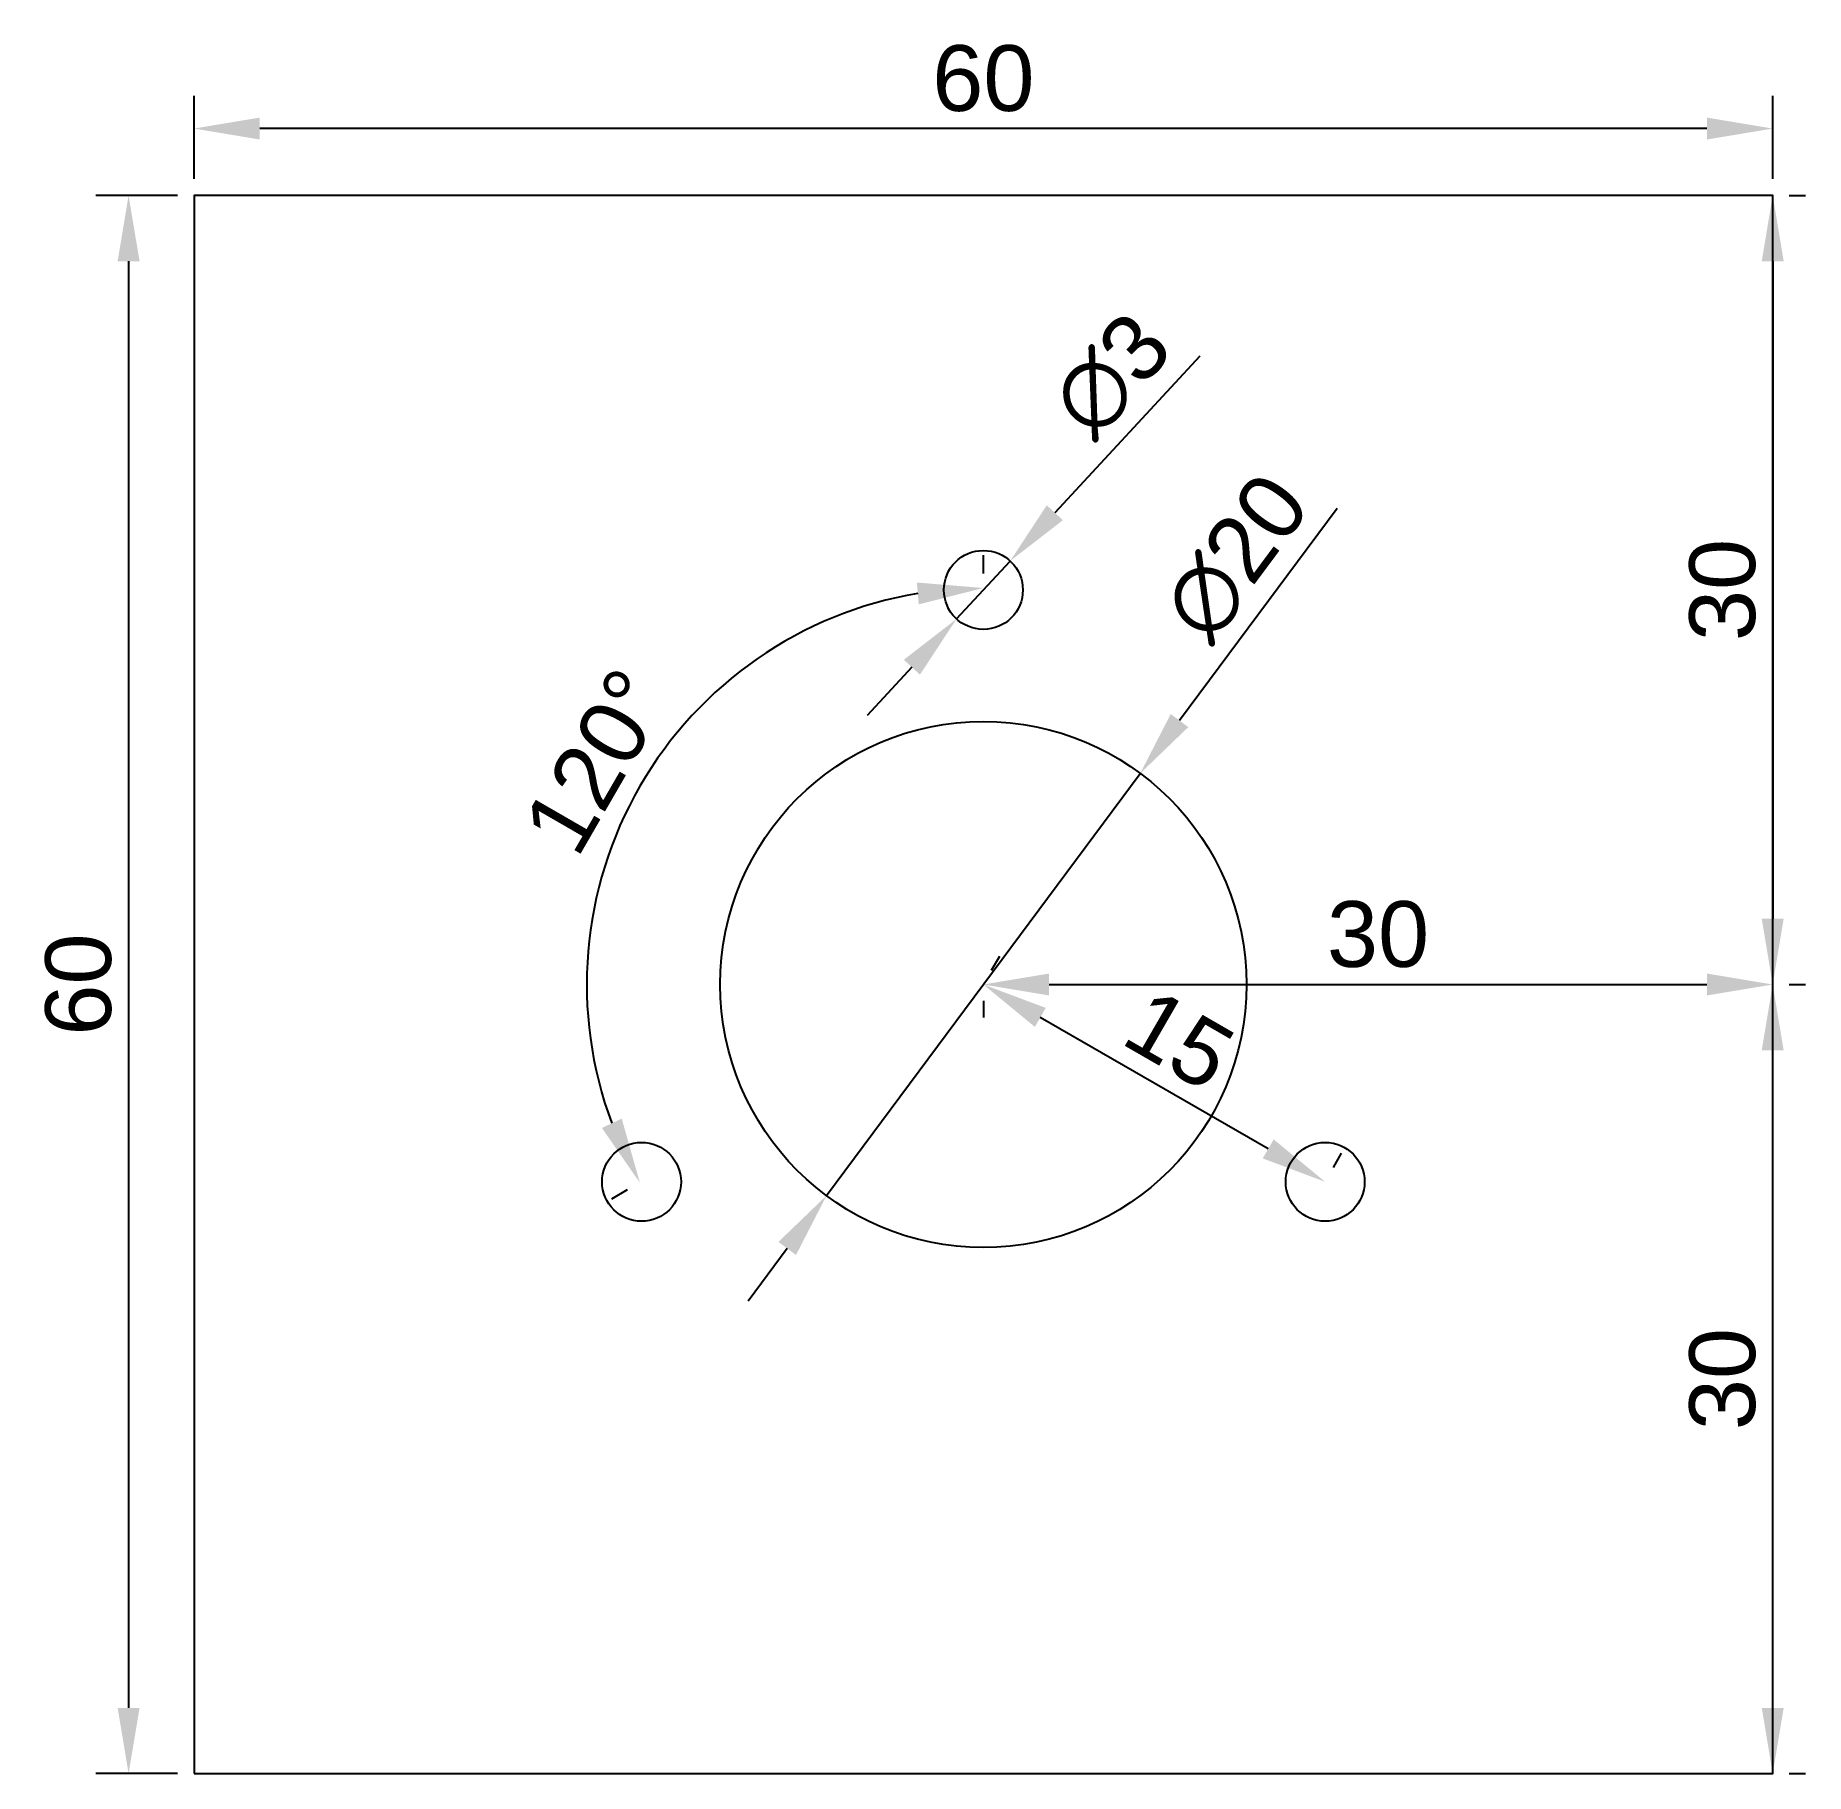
# Model space of a CAD drawing. Header units: millimetres. Extents: x 209 to 276.3, y 215 to 281.1.
import ezdxf

# ---------------------------------------------------------------- set-up
doc = ezdxf.new("R2010")
doc.units = ezdxf.units.MM
doc.styles.get("Standard").update_dxf_attribs({"font": 'arial.ttf'})
doc.dimstyles.new('ISO-25', dxfattribs={"dimtxt": 2.5, "dimasz": 2.5, "dimexe": 1.25, "dimexo": 0.625, "dimtad": 1, "dimtxsty": 'Standard', "dimcen": 2.5, "dimadec": 0, "dimazin": 0, "dimtfac": 1, "dimtmove": 0, "dimatfit": 3, "dimfxl": 1, "dimarcsym": 0})

# ---------------------------------------------------------------- blocks, each defined once
blk = doc.blocks.new('*D1')
at = {"color": 0, "lineweight": -2, "transparency": 16777216}
for p, q in [((253.222, 268.889), (247.716, 262.936)), ((243.981, 258.899), (246.019, 261.101)), ((242.284, 257.064), (240.586, 255.228))]:
    blk.add_line(p, q, dxfattribs=at)
at = {"color": 0, "transparency": 16777216}
for points in [[(247.41, 263.219), (248.022, 262.653), (246.019, 261.101)], [(241.978, 257.347), (242.59, 256.781), (243.981, 258.899)]]:
    blk.add_solid(points, dxfattribs=at)
at = {"layer": 'Defpoints', "color": 0, "transparency": 16777216}
for p in [(246.019, 261.101), (243.981, 258.899)]:
    blk.add_point(p, dxfattribs=at)
at = {"color": 0, "transparency": 16777216, "insert": (249.871, 268.169), "char_height": 2.5, "attachment_point": 5, "rotation": 47.23059}
blk.add_mtext('∅3', dxfattribs=at)
blk = doc.blocks.new('*D2')
at = {"color": 0, "lineweight": -2, "transparency": 16777216}
for p, q in [((258.443, 263.096), (252.454, 255.034)), ((239.037, 236.973), (250.963, 253.027)), ((237.546, 234.966), (236.055, 232.959))]:
    blk.add_line(p, q, dxfattribs=at)
at = {"color": 0, "transparency": 16777216}
for points in [[(252.12, 255.283), (252.788, 254.786), (250.963, 253.027)], [(237.212, 235.214), (237.88, 234.717), (239.037, 236.973)]]:
    blk.add_solid(points, dxfattribs=at)
at = {"layer": 'Defpoints', "color": 0, "transparency": 16777216}
for p in [(250.963, 253.027), (239.037, 236.973)]:
    blk.add_point(p, dxfattribs=at)
at = {"color": 0, "transparency": 16777216, "insert": (254.611, 261.244), "char_height": 2.5, "attachment_point": 5, "rotation": 53.39319}
blk.add_mtext('∅20', dxfattribs=at)
blk = doc.blocks.new('*D3')
at = {"color": 0, "lineweight": -2, "transparency": 16777216}
for p, q in [((245.313, 245.541), (245.625, 246.083)), ((255.825, 238.75), (247.165, 243.75)), ((258.303, 238.041), (258.615, 238.583))]:
    blk.add_line(p, q, dxfattribs=at)
at = {"color": 0, "transparency": 16777216}
for points in [[(247.373, 244.111), (246.957, 243.389), (245, 245)], [(256.034, 239.111), (255.617, 238.389), (257.99, 237.5)]]:
    blk.add_solid(points, dxfattribs=at)
at = {"layer": 'Defpoints', "color": 0, "transparency": 16777216}
for p in [(245, 245), (245, 245), (257.99, 237.5)]:
    blk.add_point(p, dxfattribs=at)
at = {"color": 0, "transparency": 16777216, "insert": (252.446, 242.897), "char_height": 2.5, "attachment_point": 5, "rotation": 330}
blk.add_mtext('15', dxfattribs=at)
blk = doc.blocks.new('*D4')
at = {"color": 0, "lineweight": -2, "transparency": 16777216}
for p, q in [((245, 260.625), (245, 261.325)), ((231.468, 237.188), (230.862, 236.838))]:
    blk.add_line(p, q, dxfattribs=at)
blk.add_arc((245, 245), 15.075, 99.51283, 200.48717, dxfattribs=at)
at = {"color": 0, "transparency": 16777216}
for points in [[(242.474, 260.283), (242.543, 259.452), (245, 260.075)], [(231.256, 239.902), (230.502, 239.546), (231.945, 237.463)]]:
    blk.add_solid(points, dxfattribs=at)
at = {"layer": 'Defpoints', "color": 0, "transparency": 16777216}
for p in [(245, 260), (235.31, 256.548), (245, 245), (245, 245), (232.01, 237.5)]:
    blk.add_point(p, dxfattribs=at)
at = {"color": 0, "transparency": 16777216, "insert": (230.298, 253.488), "char_height": 2.5, "attachment_point": 5, "rotation": 60}
blk.add_mtext('120°', dxfattribs=at)
blk = doc.blocks.new('*D5')
at = {"color": 0, "lineweight": -2, "transparency": 16777216}
for p, q in [((275, 245.625), (275, 246.25)), ((247.5, 245), (272.5, 245)), ((245, 244.375), (245, 243.75))]:
    blk.add_line(p, q, dxfattribs=at)
at = {"color": 0, "transparency": 16777216}
for points in [[(247.5, 245.417), (247.5, 244.583), (245, 245)], [(272.5, 245.417), (272.5, 244.583), (275, 245)]]:
    blk.add_solid(points, dxfattribs=at)
at = {"layer": 'Defpoints', "color": 0, "transparency": 16777216}
for p in [(245, 245), (275, 245), (275, 245)]:
    blk.add_point(p, dxfattribs=at)
at = {"color": 0, "transparency": 16777216, "insert": (260, 246.902), "char_height": 2.5, "attachment_point": 5}
blk.add_mtext('30', dxfattribs=at)
blk = doc.blocks.new('*D6')
at = {"color": 0, "lineweight": -2, "transparency": 16777216}
for p, q in [((275.625, 275), (276.25, 275)), ((275, 272.5), (275, 247.5)), ((275.625, 245), (276.25, 245))]:
    blk.add_line(p, q, dxfattribs=at)
at = {"color": 0, "transparency": 16777216}
for points in [[(274.583, 272.5), (275.417, 272.5), (275, 275)], [(274.583, 247.5), (275.417, 247.5), (275, 245)]]:
    blk.add_solid(points, dxfattribs=at)
at = {"layer": 'Defpoints', "color": 0, "transparency": 16777216}
for p in [(275, 275), (275, 245), (275, 245)]:
    blk.add_point(p, dxfattribs=at)
at = {"color": 0, "transparency": 16777216, "insert": (273.098, 260), "char_height": 2.5, "attachment_point": 5, "rotation": 90}
blk.add_mtext('30', dxfattribs=at)
blk = doc.blocks.new('*D7')
at = {"color": 0, "lineweight": -2, "transparency": 16777216}
for p, q in [((275.625, 245), (276.25, 245)), ((275, 217.5), (275, 242.5)), ((275.625, 215), (276.25, 215))]:
    blk.add_line(p, q, dxfattribs=at)
at = {"color": 0, "transparency": 16777216}
for points in [[(274.583, 242.5), (275.417, 242.5), (275, 245)], [(274.583, 217.5), (275.417, 217.5), (275, 215)]]:
    blk.add_solid(points, dxfattribs=at)
at = {"layer": 'Defpoints', "color": 0, "transparency": 16777216}
for p in [(275, 245), (275, 245), (275, 215)]:
    blk.add_point(p, dxfattribs=at)
at = {"color": 0, "transparency": 16777216, "insert": (273.098, 230), "char_height": 2.5, "attachment_point": 5, "rotation": 90}
blk.add_mtext('30', dxfattribs=at)
blk = doc.blocks.new('*D8')
at = {"color": 0, "lineweight": -2, "transparency": 16777216}
for p, q in [((215, 275.625), (215, 278.792)), ((275, 275.625), (275, 278.792)), ((272.5, 277.542), (217.5, 277.542))]:
    blk.add_line(p, q, dxfattribs=at)
at = {"color": 0, "transparency": 16777216}
for points in [[(217.5, 277.959), (217.5, 277.126), (215, 277.542)], [(272.5, 277.959), (272.5, 277.126), (275, 277.542)]]:
    blk.add_solid(points, dxfattribs=at)
at = {"layer": 'Defpoints', "color": 0, "transparency": 16777216}
for p in [(215, 277.542), (215, 275), (275, 275)]:
    blk.add_point(p, dxfattribs=at)
at = {"color": 0, "transparency": 16777216, "insert": (245, 279.444), "char_height": 2.5, "attachment_point": 5}
blk.add_mtext('60', dxfattribs=at)
blk = doc.blocks.new('*D9')
at = {"color": 0, "lineweight": -2, "transparency": 16777216}
for p, q in [((214.375, 275), (211.263, 275)), ((212.513, 272.5), (212.513, 217.5)), ((214.375, 215), (211.263, 215))]:
    blk.add_line(p, q, dxfattribs=at)
at = {"color": 0, "transparency": 16777216}
for points in [[(212.097, 272.5), (212.93, 272.5), (212.513, 275)], [(212.097, 217.5), (212.93, 217.5), (212.513, 215)]]:
    blk.add_solid(points, dxfattribs=at)
at = {"layer": 'Defpoints', "color": 0, "transparency": 16777216}
for p in [(215, 275), (212.513, 215), (215, 215)]:
    blk.add_point(p, dxfattribs=at)
at = {"color": 0, "transparency": 16777216, "insert": (210.612, 245), "char_height": 2.5, "attachment_point": 5, "rotation": 90}
blk.add_mtext('60', dxfattribs=at)

msp = doc.modelspace()

# ---------------------------------------------------------------- linework, layer by layer
msp.add_lwpolyline([(215, 215), (275, 215), (275, 275), (215, 275)], close=True)
for centre, radius in [((245, 260), 1.5), ((245, 245), 10), ((232.01, 237.5), 1.5), ((257.99, 237.5), 1.5)]:
    msp.add_circle(centre, radius)

# ---------------------------------------------------------------- dimensions: what is measured, and where the dimension line sits
dim = msp.add_linear_dim(base=(215, 277.542), p1=(275, 275), p2=(215, 275), dimstyle='ISO-25')
dim.commit()
dim.dimension.update_dxf_attribs({"geometry": '*D8', "text_midpoint": (245, 279.444)})
for base, p1, p2, picture, middle in [((212.513, 215), (215, 275), (215, 215), '*D9', (210.612, 245)), ((275, 245), (275, 275), (275, 245), '*D6', (273.098, 260)), ((275, 245), (275, 215), (275, 245), '*D7', (273.098, 230))]:
    dim = msp.add_linear_dim(base=base, p1=p1, p2=p2, angle=90, dimstyle='ISO-25')
    dim.commit()
    dim.dimension.update_dxf_attribs({"geometry": picture, "text_midpoint": middle})
for p1, p2, picture, middle in [((243.981, 258.899), (246.019, 261.101), '*D1', (249.871, 268.169)), ((239.037, 236.973), (250.963, 253.027), '*D2', (254.611, 261.244))]:
    dim = msp.add_diameter_dim_2p(p1=p1, p2=p2, dimstyle='ISO-25')
    dim.commit()
    dim.dimension.update_dxf_attribs({"geometry": picture, "text_midpoint": middle})
dim = msp.add_angular_dim_2l(base=(235.31, 256.548), line1=((232.01, 237.5), (245, 245)), line2=((245, 245), (245, 260)), dimstyle='ISO-25')
dim.commit()
dim.dimension.update_dxf_attribs({"geometry": '*D4', "text_midpoint": (230.298, 253.488)})
for p1, p2, picture, middle in [((245, 245), (275, 245), '*D5', (260, 246.902)), ((257.99, 237.5), (245, 245), '*D3', (252.446, 242.897))]:
    dim = msp.add_aligned_dim(p1=p1, p2=p2, distance=0, dimstyle='ISO-25')
    dim.commit()
    dim.dimension.update_dxf_attribs({"geometry": picture, "text_midpoint": middle})

doc.saveas('drawing.dxf')
